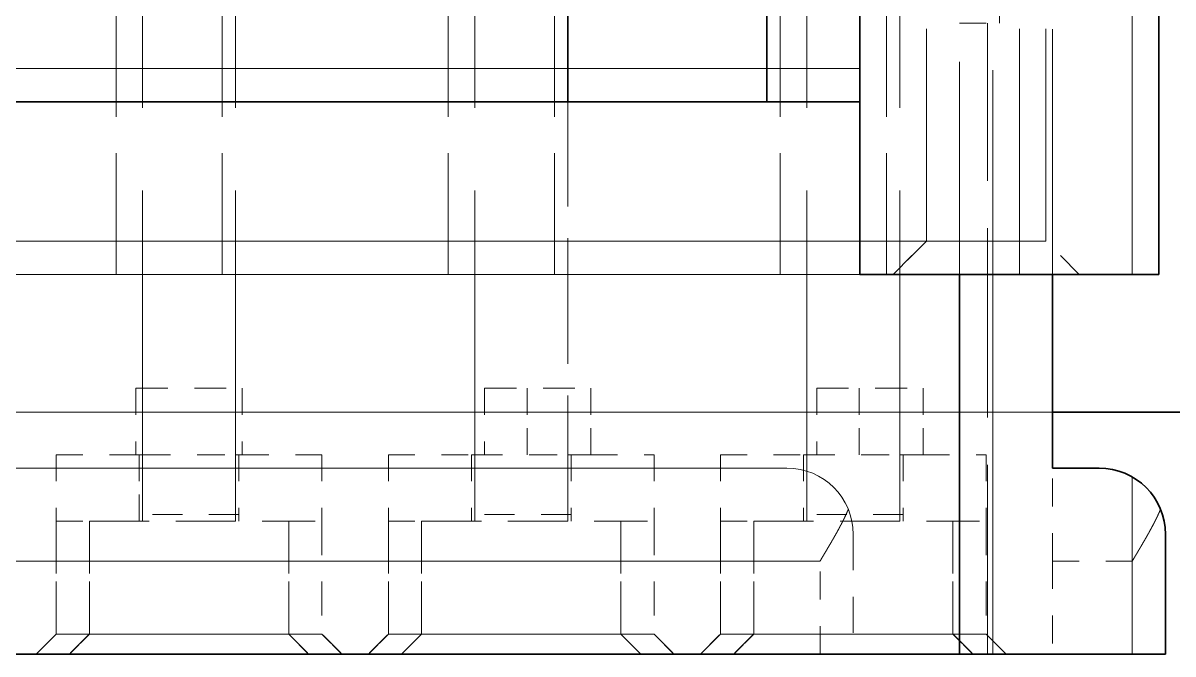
# Model space of a CAD drawing. Extents: x 23 to 417, y 3 to 294.
# Drawn here: x 121.774 to 126.102, y 99.528 to 101.903 of the extents above; entities that cross this region are included whole.
import ezdxf

# ---------------------------------------------------------------- set-up
doc = ezdxf.new("R2010")
doc.units = 0
doc.linetypes.add('DASHED', pattern=[15, 12, -3])
doc.layers.get('0').update_dxf_attribs({"lineweight": 13})

# ---------------------------------------------------------------- blocks, each defined once
blk = doc.blocks.new('BLOCK3494')
at = {"color": 7, "lineweight": 35, "ltscale": 0.21625}
for p, q in [((9.2998, -49.1623), (9.2998, -40.5123)), ((9.2998, -49.1623), (9.2998, -40.5123)), ((11.5498, -40.5123), (11.5498, -49.1623)), ((11.5498, -40.5123), (11.5498, -49.1623))]:
    blk.add_line(p, q, dxfattribs=at)
at = {"color": 7, "lineweight": 13, "ltscale": 0.21625}
blk.add_line((11.3498, -40.5123), (11.3498, -49.1623), dxfattribs=at)
blk.add_line((11.3498, -40.5123), (11.3498, -49.1623), dxfattribs=at)
at = {"color": 7, "linetype": 'DASHED', "lineweight": 13, "ltscale": 0.16}
for p, q in [((9.7998, -42.5123), (9.7998, -48.9123)), ((9.7998, -42.5123), (9.7998, -48.9123)), ((10.4998, -42.5123), (10.4998, -48.9123)), ((10.4998, -42.5123), (10.4998, -48.9123)), ((10.4998, -42.5123), (10.4998, -48.9123)), ((10.4998, -42.5123), (10.4998, -48.9123)), ((10.6998, -42.5123), (10.6998, -48.9123)), ((10.6998, -42.5123), (10.6998, -48.9123))]:
    blk.add_line(p, q, dxfattribs=at)
at = {"color": 7, "linetype": 'DASHED', "lineweight": 13, "ltscale": 0.2075}
for p, q in [((3.8996, -51.0195), (3.8996, -42.7195)), ((3.8996, -51.0195), (3.8996, -42.7195)), ((4.5996, -51.0195), (4.5996, -42.7195)), ((4.5996, -51.0195), (4.5996, -42.7195)), ((6.3996, -51.0195), (6.3996, -42.7195)), ((6.3996, -51.0195), (6.3996, -42.7195)), ((8.8996, -51.0195), (8.8996, -42.7195)), ((8.8996, -51.0195), (8.8996, -42.7195)), ((9.5996, -51.0195), (9.5996, -42.7195)), ((9.5996, -51.0195), (9.5996, -42.7195))]:
    blk.add_line(p, q, dxfattribs=at)
at = {"color": 7, "linetype": 'DASHED', "lineweight": 13, "ltscale": 0.160071}
blk.add_line((10.0496, -42.7595), (10.0496, -49.1623), dxfattribs=at)
blk.add_line((10.0496, -42.7595), (10.0496, -49.1623), dxfattribs=at)
at = {"color": 7, "linetype": 'DASHED', "lineweight": 13, "ltscale": 0.153821}
for p, q in [((10.2996, -43.0095), (10.2996, -49.1623)), ((10.2996, -43.0095), (10.2996, -49.1623)), ((10.7496, -49.1623), (10.7496, -43.0095)), ((10.7496, -49.1623), (10.7496, -43.0095))]:
    blk.add_line(p, q, dxfattribs=at)
at = {"color": 7, "linetype": 'DASHED', "lineweight": 13, "ltscale": 0.09375}
blk.add_line((10.3496, -47.2695), (10.3496, -43.5195), dxfattribs=at)
blk.add_line((10.3496, -47.2695), (10.3496, -43.5195), dxfattribs=at)
at = {"color": 7, "linetype": 'DASHED', "lineweight": 13, "ltscale": 0.09125}
for p, q in [((3.6998, -45.5123), (3.6998, -49.1623)), ((3.6998, -45.5123), (3.6998, -49.1623)), ((4.4998, -45.5123), (4.4998, -49.1623)), ((4.4998, -45.5123), (4.4998, -49.1623)), ((6.1998, -45.5123), (6.1998, -49.1623)), ((6.1998, -45.5123), (6.1998, -49.1623)), ((6.9998, -45.5123), (6.9998, -49.1623)), ((6.9998, -45.5123), (6.9998, -49.1623)), ((8.6998, -45.5123), (8.6998, -49.1623)), ((8.6998, -45.5123), (8.6998, -49.1623)), ((9.4998, -45.5123), (9.4998, -49.1623)), ((9.4998, -45.5123), (9.4998, -49.1623))]:
    blk.add_line(p, q, dxfattribs=at)
at = {"color": 7, "lineweight": 35, "ltscale": 0.036875}
for p, q in [((7.0998, -47.8623), (7.0998, -46.3873)), ((7.0998, -47.8623), (7.0998, -46.3873)), ((8.5998, -46.3873), (8.5998, -47.8623)), ((8.5998, -46.3873), (8.5998, -47.8623))]:
    blk.add_line(p, q, dxfattribs=at)
at = {"color": 7, "linetype": 'DASHED', "lineweight": 13, "ltscale": 0.0075}
blk.add_line((10.0496, -47.2695), (10.3496, -47.2695), dxfattribs=at)
blk.add_line((10.0496, -47.2695), (10.3496, -47.2695), dxfattribs=at)
at = {"color": 7, "linetype": 'DASHED', "lineweight": 13, "ltscale": 0.11875}
blk.add_line((10.2596, -52.0195), (10.2596, -47.2695), dxfattribs=at)
blk.add_line((10.2596, -52.0195), (10.2596, -47.2695), dxfattribs=at)
at = {"color": 7, "linetype": 'DASHED', "lineweight": 13}
for p, q in [((-13.6002, -47.6123), (9.2998, -47.6123)), ((-13.6002, -47.6123), (9.2998, -47.6123)), ((10.4998, -48.9123), (-14.8002, -48.9123)), ((10.4998, -48.9123), (-14.8002, -48.9123)), ((-13.6002, -49.1623), (9.2998, -49.1623)), ((9.2998, -49.1623), (-13.6002, -49.1623)), ((-14.7504, -50.2002), (10.7496, -50.2002)), ((-12.7504, -50.6195), (8.7496, -50.6195)), ((8.7496, -50.6195), (-12.7504, -50.6195)), ((8.9996, -51.3195), (-13.0004, -51.3195)), ((8.9996, -51.3195), (-13.0004, -51.3195))]:
    blk.add_line(p, q, dxfattribs=at)
at = {"color": 7, "lineweight": 35, "ltscale": 0.165006}
blk.add_line((0.4996, -47.8623), (7.0998, -47.8623), dxfattribs=at)
blk.add_line((0.4996, -47.8623), (7.0998, -47.8623), dxfattribs=at)
at = {"color": 7, "linetype": 'DASHED', "lineweight": 13, "ltscale": 0.078929}
blk.add_line((7.0996, -51.0195), (7.0996, -47.8623), dxfattribs=at)
blk.add_line((7.0996, -51.0195), (7.0996, -47.8623), dxfattribs=at)
at = {"color": 7, "lineweight": 35, "ltscale": 0.0375}
for p, q in [((7.0998, -47.8623), (8.5998, -47.8623)), ((8.5998, -47.8623), (7.0998, -47.8623))]:
    blk.add_line(p, q, dxfattribs=at)
at = {"color": 7, "lineweight": 35, "ltscale": 0.0175}
blk.add_line((8.5998, -47.8623), (9.2998, -47.8623), dxfattribs=at)
blk.add_line((8.5998, -47.8623), (9.2998, -47.8623), dxfattribs=at)
at = {"color": 7, "linetype": 'DASHED', "lineweight": 13, "ltscale": 0.0125}
for p, q in [((9.2998, -48.9123), (9.7998, -48.9123)), ((9.2998, -48.9123), (9.7998, -48.9123)), ((3.8496, -50.0195), (3.8496, -50.5195)), ((3.8496, -50.0195), (3.8496, -50.5195)), ((4.6496, -50.0195), (4.6496, -50.5195)), ((4.6496, -50.0195), (4.6496, -50.5195)), ((6.4746, -50.0195), (6.4746, -50.5195)), ((6.4746, -50.0195), (6.4746, -50.5195)), ((6.7946, -50.5195), (6.7946, -50.0195)), ((6.7946, -50.0195), (6.7946, -50.5195)), ((7.2746, -50.5195), (7.2746, -50.0195)), ((7.2746, -50.0195), (7.2746, -50.5195)), ((8.9746, -50.0195), (8.9746, -50.5195)), ((8.9746, -50.0195), (8.9746, -50.5195)), ((9.2946, -50.5195), (9.2946, -50.0195)), ((9.2946, -50.0195), (9.2946, -50.5195)), ((9.7746, -50.5195), (9.7746, -50.0195)), ((9.7746, -50.0195), (9.7746, -50.5195)), ((3.2496, -50.5195), (3.2496, -51.0195)), ((3.2496, -50.5195), (3.2496, -51.0195)), ((3.8746, -51.0195), (3.8746, -50.5195)), ((3.8746, -50.5195), (3.8746, -51.0195)), ((4.6246, -50.5195), (4.6246, -51.0195)), ((4.6246, -50.5195), (4.6246, -51.0195)), ((5.2496, -50.5195), (5.2496, -51.0195)), ((5.2496, -50.5195), (5.2496, -51.0195)), ((5.7496, -50.5195), (5.7496, -51.0195)), ((5.7496, -50.5195), (5.7496, -51.0195)), ((6.3746, -50.5195), (6.3746, -51.0195)), ((6.3746, -50.5195), (6.3746, -51.0195)), ((7.1246, -50.5195), (7.1246, -51.0195)), ((7.1246, -50.5195), (7.1246, -51.0195)), ((7.7496, -50.5195), (7.7496, -51.0195)), ((7.7496, -50.5195), (7.7496, -51.0195)), ((8.2496, -50.5195), (8.2496, -51.0195)), ((8.2496, -50.5195), (8.2496, -51.0195)), ((8.8746, -50.5195), (8.8746, -51.0195)), ((8.8746, -50.5195), (8.8746, -51.0195)), ((9.6246, -50.5195), (9.6246, -51.0195)), ((9.6246, -50.5195), (9.6246, -51.0195)), ((10.2496, -50.5195), (10.2496, -51.0195)), ((10.2496, -50.5195), (10.2496, -51.0195))]:
    blk.add_line(p, q, dxfattribs=at)
at = {"color": 7, "linetype": 'DASHED', "lineweight": 13, "ltscale": 0.008839}
for p, q in [((9.5498, -49.1623), (9.7998, -48.9123)), ((9.7998, -48.9123), (9.5498, -49.1623)), ((10.9498, -49.1623), (10.6998, -48.9123)), ((10.9498, -49.1623), (10.6998, -48.9123))]:
    blk.add_line(p, q, dxfattribs=at)
at = {"color": 7, "linetype": 'DASHED', "lineweight": 13, "ltscale": 0.0175}
for p, q in [((9.7998, -48.9123), (10.4998, -48.9123)), ((9.7998, -48.9123), (10.4998, -48.9123)), ((3.8996, -50.5195), (4.5996, -50.5195)), ((3.8996, -50.5195), (4.5996, -50.5195)), ((6.3996, -50.5195), (7.0996, -50.5195)), ((6.3996, -50.5195), (7.0996, -50.5195)), ((8.8996, -50.5195), (9.5996, -50.5195)), ((8.8996, -50.5195), (9.5996, -50.5195)), ((10.7496, -51.3195), (10.7496, -50.6195)), ((10.7496, -51.3195), (10.7496, -50.6195)), ((8.9996, -52.0195), (8.9996, -51.3195)), ((8.9996, -52.0195), (8.9996, -51.3195)), ((10.7496, -51.3195), (10.7496, -52.0195)), ((10.7496, -51.3195), (10.7496, -52.0195)), ((11.3496, -52.0195), (11.3496, -51.3195)), ((11.3496, -52.0195), (11.3496, -51.3195))]:
    blk.add_line(p, q, dxfattribs=at)
at = {"color": 7, "linetype": 'DASHED', "lineweight": 13, "ltscale": 0.005}
blk.add_line((10.4998, -48.9123), (10.6998, -48.9123), dxfattribs=at)
blk.add_line((10.4998, -48.9123), (10.6998, -48.9123), dxfattribs=at)
blk.add_line((10.4998, -48.9123), (10.6998, -48.9123), dxfattribs=at)
blk.add_line((10.4998, -48.9123), (10.6998, -48.9123), dxfattribs=at)
at = {"color": 7, "linetype": 'DASHED', "lineweight": 13, "ltscale": 0.00625}
for p, q in [((10.4998, -49.1623), (10.4998, -48.9123)), ((10.4998, -49.1623), (10.4998, -48.9123)), ((10.4998, -49.1623), (10.4998, -48.9123)), ((10.4998, -48.9123), (10.4998, -49.1623)), ((3.2496, -51.0195), (3.4996, -51.0195)), ((3.2496, -51.0195), (3.4996, -51.0195)), ((4.9996, -51.0195), (5.2496, -51.0195)), ((4.9996, -51.0195), (5.2496, -51.0195)), ((5.7496, -51.0195), (5.9996, -51.0195)), ((5.7496, -51.0195), (5.9996, -51.0195)), ((7.4996, -51.0195), (7.7496, -51.0195)), ((7.4996, -51.0195), (7.7496, -51.0195)), ((8.2496, -51.0195), (8.4996, -51.0195)), ((8.2496, -51.0195), (8.4996, -51.0195)), ((9.9996, -51.0195), (10.2496, -51.0195)), ((9.9996, -51.0195), (10.2496, -51.0195)), ((3.4996, -51.8695), (3.2496, -51.8695)), ((3.2496, -51.8695), (3.4996, -51.8695)), ((5.2496, -51.8695), (4.9996, -51.8695)), ((4.9996, -51.8695), (5.2496, -51.8695)), ((5.9996, -51.8695), (5.7496, -51.8695)), ((5.7496, -51.8695), (5.9996, -51.8695)), ((7.7496, -51.8695), (7.4996, -51.8695)), ((7.4996, -51.8695), (7.7496, -51.8695)), ((8.4996, -51.8695), (8.2496, -51.8695)), ((8.2496, -51.8695), (8.4996, -51.8695)), ((10.2496, -51.8695), (9.9996, -51.8695)), ((9.9996, -51.8695), (10.2496, -51.8695))]:
    blk.add_line(p, q, dxfattribs=at)
at = {"color": 7, "lineweight": 35, "ltscale": 0.05125}
blk.add_line((9.2998, -49.1623), (11.3498, -49.1623), dxfattribs=at)
blk.add_line((9.2998, -49.1623), (11.3498, -49.1623), dxfattribs=at)
at = {"color": 7, "lineweight": 35, "ltscale": 0.071429}
blk.add_line((10.0496, -49.1623), (10.0496, -52.0195), dxfattribs=at)
blk.add_line((10.0496, -49.1623), (10.0496, -52.0195), dxfattribs=at)
at = {"color": 7, "lineweight": 13, "ltscale": 0.071429}
blk.add_line((10.2996, -49.1623), (10.2996, -52.0195), dxfattribs=at)
blk.add_line((10.2996, -49.1623), (10.2996, -52.0195), dxfattribs=at)
at = {"color": 7, "lineweight": 35, "ltscale": 0.036429}
blk.add_line((10.7496, -50.6195), (10.7496, -49.1623), dxfattribs=at)
blk.add_line((10.7496, -50.6195), (10.7496, -49.1623), dxfattribs=at)
at = {"color": 7, "lineweight": 35, "ltscale": 0.005}
blk.add_line((11.5498, -49.1623), (11.3498, -49.1623), dxfattribs=at)
blk.add_line((11.5498, -49.1623), (11.3498, -49.1623), dxfattribs=at)
at = {"color": 7, "linetype": 'DASHED', "lineweight": 13, "ltscale": 0.02}
for p, q in [((3.8496, -50.0195), (4.6496, -50.0195)), ((3.8496, -50.0195), (4.6496, -50.0195)), ((6.4746, -50.0195), (7.2746, -50.0195)), ((6.4746, -50.0195), (7.2746, -50.0195)), ((8.9746, -50.0195), (9.7746, -50.0195)), ((8.9746, -50.0195), (9.7746, -50.0195))]:
    blk.add_line(p, q, dxfattribs=at)
at = {"color": 7, "lineweight": 35}
blk.add_line((10.7496, -50.2002), (81, -50.2002), dxfattribs=at)
at = {"color": 7, "linetype": 'DASHED', "lineweight": 13, "ltscale": 0.015}
for p, q in [((3.2496, -50.5195), (3.8496, -50.5195)), ((3.2496, -50.5195), (3.8496, -50.5195)), ((4.6496, -50.5195), (5.2496, -50.5195)), ((4.6496, -50.5195), (5.2496, -50.5195)), ((11.3496, -51.3195), (10.7496, -51.3195)), ((11.3496, -51.3195), (10.7496, -51.3195))]:
    blk.add_line(p, q, dxfattribs=at)
at = {"color": 7, "linetype": 'DASHED', "lineweight": 13, "ltscale": 0.000625}
for p, q in [((3.8496, -50.5195), (3.8746, -50.5195)), ((3.8496, -50.5195), (3.8746, -50.5195)), ((3.8746, -50.5195), (3.8996, -50.5195)), ((3.8746, -50.5195), (3.8996, -50.5195)), ((4.5996, -50.5195), (4.6246, -50.5195)), ((4.5996, -50.5195), (4.6246, -50.5195)), ((4.6246, -50.5195), (4.6496, -50.5195)), ((4.6246, -50.5195), (4.6496, -50.5195)), ((6.3746, -50.5195), (6.3996, -50.5195)), ((6.3746, -50.5195), (6.3996, -50.5195)), ((7.0996, -50.5195), (7.1246, -50.5195)), ((7.0996, -50.5195), (7.1246, -50.5195)), ((8.8746, -50.5195), (8.8996, -50.5195)), ((8.8746, -50.5195), (8.8996, -50.5195)), ((9.5996, -50.5195), (9.6246, -50.5195)), ((9.5996, -50.5195), (9.6246, -50.5195))]:
    blk.add_line(p, q, dxfattribs=at)
at = {"color": 7, "linetype": 'DASHED', "lineweight": 13, "ltscale": 0.015625}
for p, q in [((5.7496, -50.5195), (6.3746, -50.5195)), ((5.7496, -50.5195), (6.3746, -50.5195)), ((8.2496, -50.5195), (8.8746, -50.5195)), ((8.2496, -50.5195), (8.8746, -50.5195))]:
    blk.add_line(p, q, dxfattribs=at)
at = {"color": 7, "linetype": 'DASHED', "lineweight": 13, "ltscale": 0.00375}
for p, q in [((7.1246, -50.5195), (7.2746, -50.5195)), ((7.1246, -50.5195), (7.2746, -50.5195)), ((9.6246, -50.5195), (9.7746, -50.5195)), ((9.6246, -50.5195), (9.7746, -50.5195))]:
    blk.add_line(p, q, dxfattribs=at)
at = {"color": 7, "linetype": 'DASHED', "lineweight": 13, "ltscale": 0.011875}
for p, q in [((7.2746, -50.5195), (7.7496, -50.5195)), ((7.2746, -50.5195), (7.7496, -50.5195)), ((9.7746, -50.5195), (10.2496, -50.5195)), ((9.7746, -50.5195), (10.2496, -50.5195))]:
    blk.add_line(p, q, dxfattribs=at)
at = {"color": 7, "lineweight": 35, "ltscale": 0.00875}
blk.add_line((11.0996, -50.6195), (10.7496, -50.6195), dxfattribs=at)
blk.add_line((11.0996, -50.6195), (10.7496, -50.6195), dxfattribs=at)
at = {"color": 7, "lineweight": 13, "ltscale": 0.033325}
blk.add_line((11.3496, -50.6865), (11.3496, -52.0195), dxfattribs=at)
blk.add_line((11.3496, -50.6865), (11.3496, -52.0195), dxfattribs=at)
at = {"color": 7, "linetype": 'DASHED', "lineweight": 13, "ltscale": 0.01875}
for p, q in [((4.6246, -50.9695), (3.8746, -50.9695)), ((4.6246, -50.9695), (3.8746, -50.9695)), ((7.1246, -50.9695), (6.3746, -50.9695)), ((7.1246, -50.9695), (6.3746, -50.9695)), ((9.6246, -50.9695), (8.8746, -50.9695)), ((9.6246, -50.9695), (8.8746, -50.9695))]:
    blk.add_line(p, q, dxfattribs=at)
at = {"color": 7, "linetype": 'DASHED', "lineweight": 13, "ltscale": 0.02125}
for p, q in [((3.2496, -51.8695), (3.2496, -51.0195)), ((3.2496, -51.0195), (3.2496, -51.8695)), ((3.4996, -51.8695), (3.4996, -51.0195)), ((3.4996, -51.0195), (3.4996, -51.8695)), ((4.9996, -51.8695), (4.9996, -51.0195)), ((4.9996, -51.0195), (4.9996, -51.8695)), ((5.2496, -51.0195), (5.2496, -51.8695)), ((5.2496, -51.0195), (5.2496, -51.8695)), ((5.7496, -51.8695), (5.7496, -51.0195)), ((5.7496, -51.0195), (5.7496, -51.8695)), ((5.9996, -51.8695), (5.9996, -51.0195)), ((5.9996, -51.0195), (5.9996, -51.8695)), ((7.4996, -51.8695), (7.4996, -51.0195)), ((7.4996, -51.0195), (7.4996, -51.8695)), ((7.7496, -51.0195), (7.7496, -51.8695)), ((7.7496, -51.0195), (7.7496, -51.8695)), ((8.2496, -51.8695), (8.2496, -51.0195)), ((8.2496, -51.0195), (8.2496, -51.8695)), ((8.4996, -51.8695), (8.4996, -51.0195)), ((8.4996, -51.0195), (8.4996, -51.8695)), ((9.9996, -51.8695), (9.9996, -51.0195)), ((9.9996, -51.0195), (9.9996, -51.8695)), ((10.2496, -51.0195), (10.2496, -51.8695)), ((10.2496, -51.0195), (10.2496, -51.8695))]:
    blk.add_line(p, q, dxfattribs=at)
at = {"color": 7, "linetype": 'DASHED', "lineweight": 13, "ltscale": 0.0375}
for p, q in [((3.4996, -51.0195), (4.9996, -51.0195)), ((3.4996, -51.0195), (4.9996, -51.0195)), ((5.9996, -51.0195), (7.4996, -51.0195)), ((5.9996, -51.0195), (7.4996, -51.0195)), ((8.4996, -51.0195), (9.9996, -51.0195)), ((8.4996, -51.0195), (9.9996, -51.0195)), ((4.9996, -51.8695), (3.4996, -51.8695)), ((3.4996, -51.8695), (4.9996, -51.8695)), ((7.4996, -51.8695), (5.9996, -51.8695)), ((5.9996, -51.8695), (7.4996, -51.8695)), ((9.9996, -51.8695), (8.4996, -51.8695)), ((8.4996, -51.8695), (9.9996, -51.8695))]:
    blk.add_line(p, q, dxfattribs=at)
at = {"color": 7, "linetype": 'DASHED', "lineweight": 13, "ltscale": 0.0225}
blk.add_line((9.2496, -51.1195), (9.2496, -52.0195), dxfattribs=at)
blk.add_line((9.2496, -51.1195), (9.2496, -52.0195), dxfattribs=at)
at = {"color": 7, "lineweight": 35, "ltscale": 0.0225}
for p, q in [((11.5996, -52.0195), (11.5996, -51.1195)), ((11.5996, -51.1195), (11.5996, -52.0195))]:
    blk.add_line(p, q, dxfattribs=at)
at = {"color": 7, "linetype": 'DASHED', "lineweight": 13, "ltscale": 0.005303}
for p, q in [((3.0996, -52.0195), (3.2496, -51.8695)), ((3.2496, -51.8695), (3.0996, -52.0195)), ((3.3496, -52.0195), (3.4996, -51.8695)), ((3.4996, -51.8695), (3.3496, -52.0195)), ((5.1496, -52.0195), (4.9996, -51.8695)), ((4.9996, -51.8695), (5.1496, -52.0195)), ((5.3996, -52.0195), (5.2496, -51.8695)), ((5.2496, -51.8695), (5.3996, -52.0195)), ((5.5996, -52.0195), (5.7496, -51.8695)), ((5.7496, -51.8695), (5.5996, -52.0195)), ((5.8496, -52.0195), (5.9996, -51.8695)), ((5.9996, -51.8695), (5.8496, -52.0195)), ((7.6496, -52.0195), (7.4996, -51.8695)), ((7.4996, -51.8695), (7.6496, -52.0195)), ((7.8996, -52.0195), (7.7496, -51.8695)), ((7.7496, -51.8695), (7.8996, -52.0195)), ((8.0996, -52.0195), (8.2496, -51.8695)), ((8.2496, -51.8695), (8.0996, -52.0195)), ((8.3496, -52.0195), (8.4996, -51.8695)), ((8.4996, -51.8695), (8.3496, -52.0195)), ((10.1496, -52.0195), (9.9996, -51.8695)), ((9.9996, -51.8695), (10.1496, -52.0195)), ((10.3996, -52.0195), (10.2496, -51.8695)), ((10.2496, -51.8695), (10.3996, -52.0195))]:
    blk.add_line(p, q, dxfattribs=at)
at = {"color": 7, "linetype": 'DASHED', "lineweight": 13, "ltscale": 0.05}
for p, q in [((3.2496, -51.8695), (5.2496, -51.8695)), ((5.2496, -51.8695), (3.2496, -51.8695)), ((5.7496, -51.8695), (7.7496, -51.8695)), ((7.7496, -51.8695), (5.7496, -51.8695)), ((8.2496, -51.8695), (10.2496, -51.8695)), ((10.2496, -51.8695), (8.2496, -51.8695))]:
    blk.add_line(p, q, dxfattribs=at)
at = {"color": 7, "lineweight": 35, "ltscale": 0.20875}
blk.add_line((1.6996, -52.0195), (10.0496, -52.0195), dxfattribs=at)
blk.add_line((1.6996, -52.0195), (10.0496, -52.0195), dxfattribs=at)
at = {"color": 7, "lineweight": 35, "ltscale": 0.00625}
for p, q in [((10.2996, -52.0195), (10.0496, -52.0195)), ((10.2996, -52.0195), (10.0496, -52.0195)), ((11.5996, -52.0195), (11.3496, -52.0195)), ((11.5996, -52.0195), (11.3496, -52.0195))]:
    blk.add_line(p, q, dxfattribs=at)
at = {"color": 7, "lineweight": 35, "ltscale": 0.02625}
for p, q in [((10.2996, -52.0195), (11.3496, -52.0195)), ((11.3496, -52.0195), (10.2996, -52.0195))]:
    blk.add_line(p, q, dxfattribs=at)
at = {"color": 7, "linetype": 'DASHED', "lineweight": 13}
blk.add_arc((8.7496, -51.1195), 0.5, 360, 450, dxfattribs=at)
blk.add_arc((8.7496, -51.1195), 0.5, 360, 450, dxfattribs=at)
at = {"color": 7, "lineweight": 35}
blk.add_arc((11.0996, -51.1195), 0.5, 360, 90, dxfattribs=at)
blk.add_arc((11.0996, -51.1195), 0.5, 360, 90, dxfattribs=at)
at = {"color": 7, "linetype": 'DASHED', "lineweight": 13}
blk.add_open_spline([(8.9996, -51.3195), (9.0463, -51.2408), (9.0937, -51.1622), (9.1395, -51.0836), (9.1804, -51.0054), (9.2122, -50.9298)], degree=5, dxfattribs=at)
blk.add_open_spline([(8.9996, -51.3195), (9.0463, -51.2408), (9.0937, -51.1622), (9.1395, -51.0836), (9.1804, -51.0054), (9.2122, -50.9298)], degree=5, dxfattribs=at)
blk.add_open_spline([(11.3496, -51.3195), (11.3921, -51.248), (11.4351, -51.1766), (11.4753, -51.1071), (11.5187, -51.0279), (11.553, -50.9513), (11.5562, -50.9441), (11.5593, -50.9369), (11.5622, -50.9298)], degree=5, knots=[0, 0, 0, 0, 0, 0, 0.7217015, 0.7217015, 0.7217015, 0.796663, 0.796663, 0.796663, 0.796663, 0.796663, 0.796663], dxfattribs=at)
blk.add_open_spline([(11.3496, -51.3195), (11.3921, -51.248), (11.4351, -51.1766), (11.4753, -51.1071), (11.5187, -51.0279), (11.553, -50.9513), (11.5562, -50.9441), (11.5593, -50.9369), (11.5622, -50.9298)], degree=5, knots=[0, 0, 0, 0, 0, 0, 0.7217015, 0.7217015, 0.7217015, 0.796663, 0.796663, 0.796663, 0.796663, 0.796663, 0.796663], dxfattribs=at)

msp = doc.modelspace()

# ---------------------------------------------------------------- block references
at = {"lineweight": 0, "xscale": 0.5, "yscale": 0.5, "zscale": 0.5}
msp.add_blockref('BLOCK3494', (120.2741, 125.5377), dxfattribs=at)

doc.saveas('drawing.dxf')
